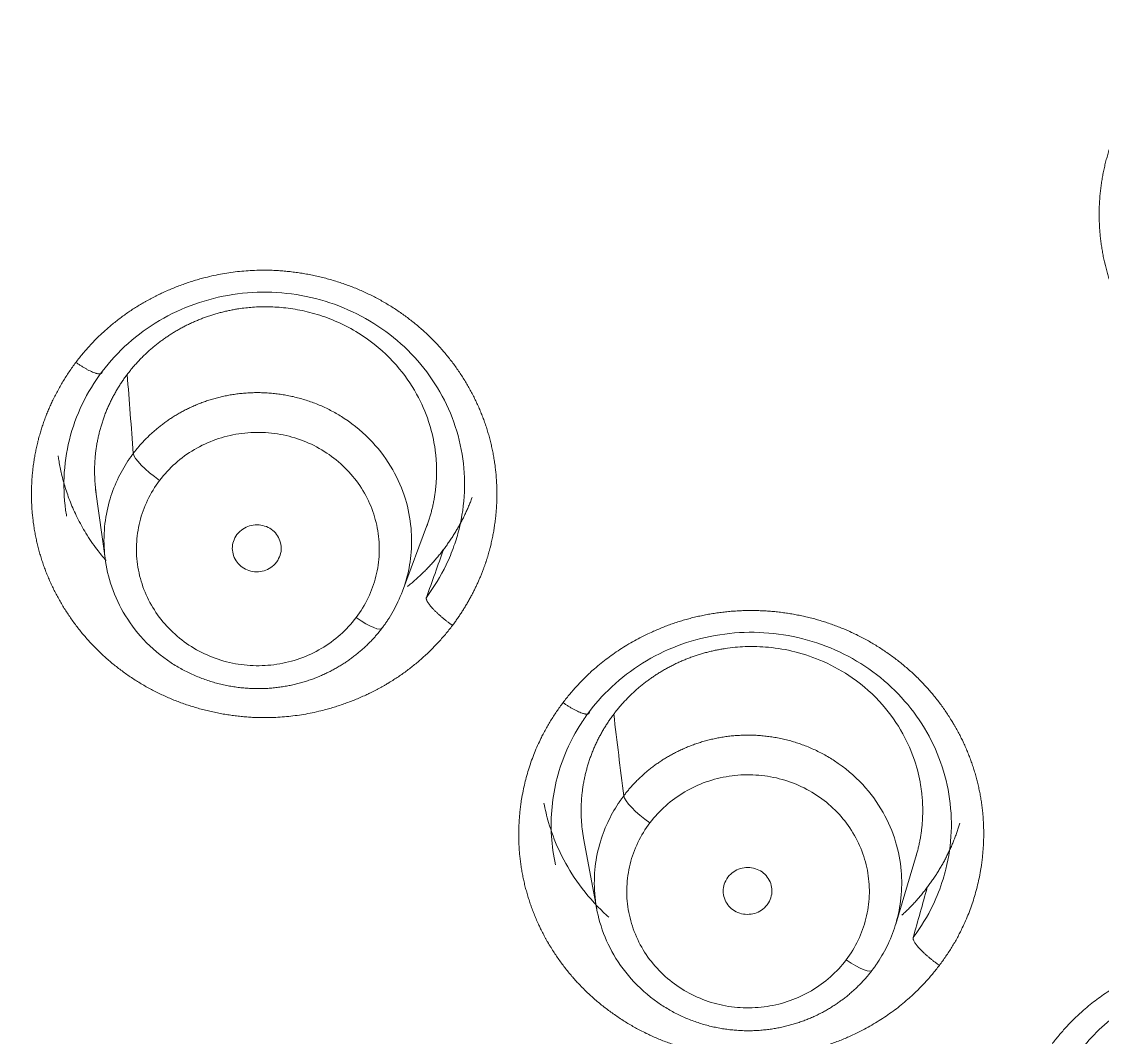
# Model space of a CAD drawing. Extents: x 6534 to 7663, y 0 to 827.
# Drawn here: x 7065.67 to 7075.64, y 553.9 to 563.28 of the extents above; entities that cross this region are included whole.
import ezdxf

# ---------------------------------------------------------------- set-up
doc = ezdxf.new("R2010")
doc.units = 0
doc.header["$LTSCALE"] = 30
doc.header["$MEASUREMENT"] = 0
doc.layers.add('1', color=7, linetype='CONTINUOUS')

msp = doc.modelspace()

# ---------------------------------------------------------------- linework, layer by layer
at = {"layer": '1', "color": 7, "linetype": 'Continuous', "lineweight": 18}
for p, q in [((7066.3512, 558.9625), (7066.4409, 558.3084)), ((7069.1844, 558.0251), (7069.4159, 558.6459)), ((7070.855, 555.7432), (7070.9775, 555.0864)), ((7073.737, 554.9495), (7073.929, 555.5908))]:
    msp.add_line(p, q, dxfattribs=at)
for centre, major_axis, ratio, start_param, end_param in [((7103.3945, 533.9208), (62.577, 0), 0.961466, 0, 3.141593), ((7103.3945, 533.3075), (-60.5, 0), 0.961466, 4.72417, 7.004197), ((7103.3945, 533.4449), (60, 0), 0.961466, 1.582577, 4.712389), ((7103.3945, 533.4449), (-59.925, 0), 0.961466, 4.712389, 7.853982), ((7066.9417, 559.1288), (-0.2392, 0.181), 0.222356, 0.194407, 1.737076), ((7068.7556, 557.8617), (0.2392, -0.181), 0.222306, 4.87939, 6.35228), ((7071.4681, 555.9669), (-0.2393, 0.1809), 0.222425, 0.211617, 1.737216), ((7073.2797, 554.7014), (0.2393, -0.1809), 0.222377, 4.879056, 6.369756)]:
    msp.add_ellipse(centre, major_axis=major_axis, ratio=ratio, start_param=start_param, end_param=end_param, dxfattribs=at)
at = {"layer": '1', "color": 7, "linetype": 'Continuous', "lineweight": 13}
for centre, major_axis, start_param, end_param in [((7103.3945, 533.6014), (61.9628, 0), 1.570796, 3.141593), ((7103.3945, 533.3075), (59.425, 0), 1.570796, 4.70194), ((7103.3945, 533.3075), (57.948, 0), 1.579187, 4.712389), ((7103.3945, 533.3519), (57.4031, 0), 1.579486, 4.712389)]:
    msp.add_ellipse(centre, major_axis=major_axis, ratio=0.961466, start_param=start_param, end_param=end_param, dxfattribs=at)
at = {"layer": '1', "color": 7, "linetype": 'Continuous', "lineweight": 18}
for points, degree, knots in [([(7040.4953, 539.0744), (7040.4954, 540.3094), (7040.5348, 541.5292), (7040.6865, 543.9334), (7040.7987, 545.118), (7041.0901, 547.4485), (7041.2691, 548.5945), (7041.688, 550.8447), (7041.9279, 551.9489), (7042.4623, 554.1133), (7042.7568, 555.1735), (7043.3948, 557.2478), (7043.7382, 558.2619), (7044.468, 560.2429), (7044.8544, 561.2097), (7045.6647, 563.095), (7046.0885, 564.0135), (7046.9681, 565.802), (7047.424, 566.672), (7048.3624, 568.3633), (7048.8449, 569.1846), (7049.8319, 570.779), (7050.3363, 571.5521), (7051.3621, 573.0506), (7051.8836, 573.776), (7052.9391, 575.1801), (7053.4732, 575.8588), (7054.5498, 577.1705), (7055.0923, 577.8036), (7056.1818, 579.0254), (7056.7288, 579.6142), (7057.55, 580.4653), (7057.9607, 580.8828), (7058.4396, 581.3561), (7058.679, 581.5893), (7058.7986, 581.7051), (7058.8584, 581.7628), (7058.8883, 581.7915), (7058.9032, 581.8059), (7058.9107, 581.8131), (7058.9144, 581.8167), (7058.9163, 581.8185), (7058.9172, 581.8194), (7058.9177, 581.8198), (7058.9179, 581.82), (7058.918, 581.8202), (7058.9181, 581.8202), (7060.3914, 583.2363), (7061.9356, 584.5796), (7065.1497, 587.1094), (7066.8196, 588.2958), (7070.2677, 590.5017), (7072.0458, 591.5212), (7075.6919, 593.3846), (7077.5599, 594.2285), (7081.3669, 595.7341), (7083.306, 596.3957), (7087.2362, 597.5323), (7089.2272, 598.0073), (7093.2417, 598.7678), (7095.2651, 599.0534), (7099.325, 599.4339), (7101.3613, 599.529), (7103.3945, 599.5291)], 3, [0, 0, 0, 0, 0.03125, 0.03125, 0.0625, 0.0625, 0.09375, 0.09375, 0.125, 0.125, 0.15625, 0.15625, 0.1875, 0.1875, 0.21875, 0.21875, 0.25, 0.25, 0.28125, 0.28125, 0.3125, 0.3125, 0.34375, 0.34375, 0.375, 0.375, 0.40625, 0.40625, 0.4375, 0.4375, 0.46875, 0.46875, 0.484375, 0.492188, 0.496094, 0.498047, 0.499023, 0.499512, 0.499756, 0.499878, 0.499939, 0.499969, 0.499985, 0.499992, 0.499996, 0.499996, 0.5, 0.5, 0.5625, 0.5625, 0.625, 0.625, 0.6875, 0.6875, 0.75, 0.75, 0.8125, 0.8125, 0.875, 0.875, 0.9375, 0.9375, 1, 1, 1, 1]), ([(7066.1681, 560.1366), (7066.4243, 560.4713), (7066.7778, 560.6792), (7066.958, 560.7852), (7067.3597, 560.9297), (7067.986, 561.0273), (7068.4082, 560.9294), (7068.8326, 560.831), (7069.1789, 560.5863), (7069.5224, 560.3436), (7069.7452, 559.9899), (7069.9658, 559.6397), (7070.0305, 559.2353), (7070.0624, 559.0363), (7070.044, 558.6303), (7069.9948, 558.434), (7069.9689, 558.3305), (7069.9317, 558.2301)], 2, [0, 0, 0, 0.137568, 0.137568, 0.206352, 0.275136, 0.412704, 0.412704, 0.550273, 0.550273, 0.687841, 0.687841, 0.825409, 0.825409, 0.894193, 0.962977, 0.962977, 1, 1, 1]), ([(7066.4109, 560.0517), (7066.482, 560.1459), (7066.5627, 560.2332), (7066.7404, 560.3911), (7066.8373, 560.4617), (7067.0437, 560.5833), (7067.153, 560.6344), (7067.3801, 560.7151), (7067.4978, 560.7447), (7067.7368, 560.7813), (7067.8582, 560.7883), (7068.1, 560.7794), (7068.2205, 560.7635), (7068.4558, 560.7096), (7068.5707, 560.6714), (7068.7905, 560.5744), (7068.8955, 560.5155), (7069.0914, 560.3791), (7069.1823, 560.3016), (7069.3468, 560.1312), (7069.4202, 560.0382), (7069.5468, 559.8402), (7069.6, 559.7352), (7069.684, 559.5172), (7069.7148, 559.4042), (7069.7529, 559.1746), (7069.7601, 559.058), (7069.7508, 558.8256), (7069.7342, 558.7098), (7069.693, 558.5441), (7069.6774, 558.4921), (7069.6593, 558.4409)], 3, [0, 0, 0, 0, 0.069134, 0.069134, 0.138267, 0.138267, 0.207401, 0.207401, 0.276534, 0.276534, 0.345668, 0.345668, 0.414801, 0.414801, 0.483935, 0.483935, 0.553069, 0.553069, 0.622202, 0.622202, 0.691336, 0.691336, 0.760469, 0.760469, 0.829603, 0.829603, 0.898737, 0.898737, 0.96787, 0.96787, 1, 1, 1, 1]), ([(7066.6426, 560.025), (7066.6503, 560.035), (7066.6656, 560.055), (7066.6896, 560.0843), (7066.7143, 560.1132), (7066.7399, 560.1415), (7066.7661, 560.1692), (7066.7932, 560.1964), (7066.821, 560.2229), (7066.8496, 560.2489), (7066.8789, 560.2742), (7066.9089, 560.2989), (7066.9396, 560.3228), (7066.971, 560.3461), (7067.003, 560.3687), (7067.0357, 560.3905), (7067.069, 560.4115), (7067.103, 560.4318), (7067.1375, 560.4513), (7067.1727, 560.47), (7067.2083, 560.4879), (7067.2446, 560.5049), (7067.2813, 560.521), (7067.3185, 560.5363), (7067.3563, 560.5507), (7067.3944, 560.5641), (7067.433, 560.5767), (7067.472, 560.5883), (7067.5114, 560.5989), (7067.5512, 560.6086), (7067.5912, 560.6173), (7067.6316, 560.625), (7067.7012, 560.6365), (7067.8058, 560.6482), (7067.9512, 560.6523), (7068.1122, 560.6418), (7068.2869, 560.6121), (7068.4722, 560.5585), (7068.6636, 560.4764), (7068.8954, 560.3377), (7069.1276, 560.1298), (7069.3158, 559.8616), (7069.4268, 559.6075), (7069.4686, 559.4374), (7069.4826, 559.3485), (7069.4856, 559.3275), (7069.4883, 559.3065), (7069.4907, 559.2855), (7069.4927, 559.2645), (7069.4945, 559.2435), (7069.496, 559.2224), (7069.4971, 559.2014), (7069.498, 559.1804), (7069.4985, 559.1594), (7069.4988, 559.1384), (7069.4987, 559.1175), (7069.4983, 559.0965), (7069.4977, 559.0756), (7069.4967, 559.0548), (7069.4955, 559.0339), (7069.4939, 559.0131), (7069.4921, 558.9924), (7069.49, 558.9717), (7069.4875, 558.9511), (7069.4848, 558.9305), (7069.4818, 558.91), (7069.4785, 558.8895), (7069.4749, 558.8691), (7069.4711, 558.8488), (7069.4669, 558.8286), (7069.4625, 558.8084), (7069.4578, 558.7883), (7069.4528, 558.7683), (7069.4476, 558.7484), (7069.442, 558.7286), (7069.4362, 558.7089), (7069.4302, 558.6893), (7069.4238, 558.6698), (7069.4172, 558.6504), (7069.4115, 558.6344), (7069.4081, 558.625), (7069.4069, 558.6219)], 3, [0, 0, 0, 0, 0.008589, 0.017196, 0.025822, 0.034467, 0.04313, 0.051813, 0.060514, 0.069233, 0.077972, 0.086729, 0.095505, 0.1043, 0.113114, 0.121946, 0.130798, 0.139668, 0.148558, 0.157466, 0.166393, 0.175339, 0.184305, 0.193289, 0.202292, 0.211314, 0.220355, 0.229416, 0.238495, 0.247594, 0.256712, 0.265848, 0.275004, 0.303692, 0.335914, 0.371673, 0.410968, 0.453802, 0.500178, 0.550097, 0.635036, 0.709169, 0.772461, 0.824885, 0.829781, 0.834672, 0.839557, 0.844438, 0.849312, 0.854182, 0.859046, 0.863904, 0.868758, 0.873606, 0.878448, 0.883285, 0.888117, 0.892943, 0.897764, 0.902579, 0.907389, 0.912194, 0.916993, 0.921787, 0.926576, 0.931359, 0.936136, 0.940908, 0.945675, 0.950437, 0.955193, 0.959943, 0.964688, 0.969428, 0.974163, 0.978892, 0.983615, 0.988333, 0.993046, 0.997753, 1, 1, 1, 1]), ([(7066.0834, 558.7159), (7066.0826, 558.7204), (7066.0818, 558.725), (7066.062, 558.8444), (7066.0548, 558.961), (7066.0643, 559.1933), (7066.0808, 559.309), (7066.1372, 559.5351), (7066.177, 559.6454), (7066.2782, 559.8567), (7066.3397, 559.9575), (7066.4109, 560.0517)], 3, [0, 0, 0, 0, 0.009901, 0.009901, 0.257426, 0.257426, 0.50495, 0.50495, 0.752475, 0.752475, 1, 1, 1, 1]), ([(7066.3551, 558.9339), (7066.3549, 558.9353), (7066.3538, 558.9436), (7066.3518, 558.959), (7066.3495, 558.98), (7066.3474, 559.0011), (7066.3456, 559.0221), (7066.3442, 559.0431), (7066.343, 559.0641), (7066.3422, 559.0851), (7066.3416, 559.1061), (7066.3414, 559.1271), (7066.3414, 559.1481), (7066.3418, 559.169), (7066.3424, 559.1899), (7066.3434, 559.2108), (7066.3446, 559.2316), (7066.3462, 559.2524), (7066.348, 559.2731), (7066.3502, 559.2938), (7066.3526, 559.3144), (7066.3553, 559.335), (7066.3583, 559.3555), (7066.3616, 559.376), (7066.3652, 559.3963), (7066.3691, 559.4167), (7066.3732, 559.4369), (7066.3776, 559.4571), (7066.3823, 559.4771), (7066.3873, 559.4971), (7066.3926, 559.517), (7066.3981, 559.5368), (7066.4039, 559.5565), (7066.41, 559.5761), (7066.4163, 559.5956), (7066.4229, 559.615), (7066.4298, 559.6343), (7066.4369, 559.6535), (7066.4443, 559.6726), (7066.4519, 559.6915), (7066.4598, 559.7103), (7066.468, 559.729), (7066.4764, 559.7476), (7066.485, 559.766), (7066.4939, 559.7843), (7066.503, 559.8025), (7066.5124, 559.8205), (7066.522, 559.8384), (7066.5318, 559.8562), (7066.5419, 559.8738), (7066.5522, 559.8912), (7066.5628, 559.9085), (7066.5735, 559.9256), (7066.5845, 559.9426), (7066.5957, 559.9594), (7066.6071, 559.9761), (7066.6187, 559.9926), (7066.6305, 560.0089), (7066.6386, 560.0197), (7066.6426, 560.025)], 3, [0, 0, 0, 0, 0.003621, 0.021975, 0.040308, 0.05862, 0.076912, 0.095183, 0.113433, 0.131663, 0.149873, 0.168062, 0.18623, 0.204379, 0.222506, 0.240613, 0.2587, 0.276766, 0.294812, 0.312837, 0.330842, 0.348827, 0.366791, 0.384734, 0.402658, 0.420561, 0.438443, 0.456306, 0.474148, 0.491969, 0.509771, 0.527552, 0.545312, 0.563053, 0.580773, 0.598473, 0.616152, 0.633812, 0.651451, 0.66907, 0.686668, 0.704247, 0.721805, 0.739343, 0.756861, 0.774359, 0.791837, 0.809294, 0.826732, 0.844149, 0.861546, 0.878923, 0.89628, 0.913617, 0.930934, 0.94823, 0.965507, 0.982763, 1, 1, 1, 1]), ([(7068.9971, 557.685), (7069.0006, 557.6896), (7069.0075, 557.6989), (7069.0177, 557.7129), (7069.0276, 557.7269), (7069.0372, 557.7409), (7069.0796, 557.8043), (7069.1495, 557.9285), (7069.2249, 558.1295), (7069.2694, 558.3595), (7069.2709, 558.6137), (7069.218, 558.8835), (7069.1006, 559.1559), (7068.9117, 559.4135), (7068.7266, 559.5697), (7068.5969, 559.651), (7068.5459, 559.6801), (7068.4943, 559.7069), (7068.442, 559.7314), (7068.3893, 559.7536), (7068.3361, 559.7736), (7068.2827, 559.7913), (7068.2292, 559.8069), (7068.1755, 559.8203), (7068.122, 559.8315), (7068.0685, 559.8407), (7068.0152, 559.8478), (7067.9623, 559.853), (7067.9097, 559.8562), (7067.8576, 559.8575), (7067.806, 559.857), (7067.755, 559.8548), (7067.7046, 559.8508), (7067.655, 559.8452), (7067.6062, 559.838), (7067.5581, 559.8293), (7067.511, 559.8191), (7067.4647, 559.8075), (7067.4194, 559.7945), (7067.3751, 559.7803), (7067.3318, 559.7649), (7067.2896, 559.7484), (7067.2484, 559.7307), (7067.2083, 559.7121), (7067.1693, 559.6925), (7067.1315, 559.672), (7067.0947, 559.6507), (7067.0591, 559.6286), (7067.0246, 559.6058), (7066.9913, 559.5823), (7066.9592, 559.5583), (7066.9281, 559.5337), (7066.8983, 559.5086), (7066.8695, 559.4831), (7066.8419, 559.4571), (7066.8154, 559.4309), (7066.79, 559.4044), (7066.7656, 559.3776), (7066.7424, 559.3506), (7066.7202, 559.3235), (7066.7061, 559.3051), (7066.6991, 559.296)], 3, [0, 0, 0, 0, 0.004015, 0.007996, 0.011942, 0.015855, 0.019734, 0.064711, 0.114332, 0.168596, 0.227502, 0.291048, 0.359234, 0.432056, 0.509512, 0.522903, 0.536174, 0.549323, 0.562352, 0.575259, 0.588045, 0.600709, 0.613253, 0.625675, 0.637976, 0.650156, 0.662214, 0.674151, 0.685967, 0.697662, 0.709235, 0.720687, 0.732018, 0.743227, 0.754315, 0.765282, 0.776127, 0.786851, 0.797453, 0.807935, 0.818295, 0.828533, 0.83865, 0.848646, 0.85852, 0.868273, 0.877905, 0.887415, 0.896804, 0.906071, 0.915217, 0.924242, 0.933145, 0.941927, 0.950587, 0.959126, 0.967544, 0.97584, 0.984015, 0.992068, 1, 1, 1, 1]), ([(7066.0059, 559.2723), (7066.0061, 559.2705), (7066.0084, 559.2541), (7066.0169, 559.1986), (7066.036, 559.1025), (7066.0702, 558.9762), (7066.1177, 558.8416), (7066.1808, 558.7001), (7066.2618, 558.5539), (7066.3523, 558.421), (7066.4184, 558.3394), (7066.448, 558.3054)], 3, [0, 0, 0, 0, 0.005111, 0.046433, 0.157332, 0.279156, 0.411911, 0.555603, 0.710238, 0.875823, 1, 1, 1, 1]), ([(7066.6991, 559.296), (7066.6957, 559.2915), (7066.6888, 559.2823), (7066.6788, 559.2685), (7066.6689, 559.2545), (7066.6591, 559.2403), (7066.6158, 559.1757), (7066.545, 559.0492), (7066.4694, 558.8453), (7066.426, 558.6134), (7066.4262, 558.3586), (7066.4807, 558.0898), (7066.599, 557.8196), (7066.7872, 557.5651), (7066.9706, 557.4107), (7067.099, 557.3301), (7067.1498, 557.3011), (7067.2014, 557.2743), (7067.2535, 557.2499), (7067.3061, 557.2277), (7067.3591, 557.2077), (7067.4124, 557.19), (7067.4658, 557.1744), (7067.5194, 557.161), (7067.5728, 557.1497), (7067.6262, 557.1405), (7067.6794, 557.1333), (7067.7323, 557.1281), (7067.7848, 557.1248), (7067.8368, 557.1234), (7067.8884, 557.1238), (7067.9393, 557.126), (7067.9896, 557.1299), (7068.0392, 557.1355), (7068.0881, 557.1426), (7068.1361, 557.1513), (7068.1832, 557.1614), (7068.2295, 557.1729), (7068.2748, 557.1858), (7068.3192, 557.2), (7068.3625, 557.2153), (7068.4048, 557.2318), (7068.446, 557.2494), (7068.4862, 557.268), (7068.5252, 557.2876), (7068.5632, 557.3081), (7068.6, 557.3294), (7068.6357, 557.3515), (7068.6703, 557.3743), (7068.7037, 557.3978), (7068.7359, 557.4218), (7068.7671, 557.4465), (7068.7971, 557.4716), (7068.8259, 557.4972), (7068.8536, 557.5232), (7068.8803, 557.5495), (7068.9058, 557.5762), (7068.9302, 557.603), (7068.9536, 557.6301), (7068.9759, 557.6574), (7068.9901, 557.6758), (7068.9971, 557.685)], 3, [0, 0, 0, 0, 0.003927, 0.007866, 0.011819, 0.015784, 0.019761, 0.065641, 0.115909, 0.170561, 0.229595, 0.293007, 0.360793, 0.432948, 0.509466, 0.522824, 0.536063, 0.549181, 0.56218, 0.575059, 0.587818, 0.600457, 0.612976, 0.625376, 0.637655, 0.649815, 0.661855, 0.673776, 0.685576, 0.697257, 0.708818, 0.720259, 0.731581, 0.742783, 0.753865, 0.764827, 0.77567, 0.786393, 0.796996, 0.807479, 0.817843, 0.828087, 0.838212, 0.848217, 0.858102, 0.867868, 0.877514, 0.88704, 0.896447, 0.905734, 0.914901, 0.923949, 0.932878, 0.941686, 0.950376, 0.958945, 0.967395, 0.975726, 0.983937, 0.992028, 1, 1, 1, 1]), ([(7069.564, 558.4101), (7069.5723, 558.4212), (7069.5889, 558.4434), (7069.6128, 558.4774), (7069.6361, 558.512), (7069.6586, 558.5471), (7069.6803, 558.5827), (7069.7014, 558.6189), (7069.7216, 558.6556), (7069.741, 558.6928), (7069.7596, 558.7305), (7069.7774, 558.7687), (7069.7943, 558.8073), (7069.8104, 558.8463), (7069.8208, 558.8732), (7069.8259, 558.8871), (7069.8262, 558.8877)], 3, [0, 0, 0, 0, 0.075578, 0.151331, 0.227262, 0.303368, 0.379651, 0.45611, 0.532745, 0.609556, 0.686543, 0.763706, 0.841046, 0.918561, 0.996252, 1, 1, 1, 1]), ([(7069.2309, 558.0677), (7069.2332, 558.0695), (7069.2413, 558.076), (7069.2553, 558.0875), (7069.2727, 558.1021), (7069.2899, 558.1169), (7069.307, 558.1318), (7069.3238, 558.147), (7069.3404, 558.1623), (7069.3568, 558.1777), (7069.373, 558.1934), (7069.389, 558.2091), (7069.4048, 558.2251), (7069.4203, 558.2412), (7069.4357, 558.2574), (7069.4508, 558.2738), (7069.4657, 558.2904), (7069.4805, 558.3071), (7069.4949, 558.3239), (7069.5092, 558.3409), (7069.5232, 558.358), (7069.5371, 558.3752), (7069.5507, 558.3926), (7069.5596, 558.4043), (7069.564, 558.4101)], 3, [0, 0, 0, 0, 0.017873, 0.065222, 0.112512, 0.159744, 0.206919, 0.254035, 0.301093, 0.348094, 0.395036, 0.44192, 0.488746, 0.535514, 0.582224, 0.628876, 0.67547, 0.722006, 0.768483, 0.814903, 0.861264, 0.907568, 0.953813, 1, 1, 1, 1]), ([(7070.9087, 556.9112), (7070.9797, 557.0053), (7071.0604, 557.0925), (7071.2379, 557.2503), (7071.3347, 557.3208), (7071.5408, 557.4423), (7071.6501, 557.4934), (7071.8769, 557.574), (7071.9945, 557.6035), (7072.2333, 557.64), (7072.3546, 557.647), (7072.5962, 557.638), (7072.7165, 557.6221), (7072.9516, 557.568), (7073.0664, 557.5298), (7073.286, 557.4327), (7073.3908, 557.3738), (7073.5865, 557.2374), (7073.6773, 557.1599), (7073.8415, 556.9894), (7073.9148, 556.8964), (7074.0412, 556.6983), (7074.0944, 556.5933), (7074.1781, 556.3754), (7074.2088, 556.2624), (7074.2467, 556.0329), (7074.2539, 555.9164), (7074.2444, 555.6841), (7074.2279, 555.5685), (7074.1919, 555.4243), (7074.1832, 555.3933), (7074.1737, 555.3625)], 3, [0, 0, 0, 0, 0.070048, 0.070048, 0.140095, 0.140095, 0.210143, 0.210143, 0.280191, 0.280191, 0.350238, 0.350238, 0.420286, 0.420286, 0.490333, 0.490333, 0.560381, 0.560381, 0.630429, 0.630429, 0.700476, 0.700476, 0.770524, 0.770524, 0.840572, 0.840572, 0.910619, 0.910619, 0.980667, 0.980667, 1, 1, 1, 1]), ([(7071.1339, 556.8877), (7071.1415, 556.8977), (7071.1569, 556.9176), (7071.1808, 556.9469), (7071.2055, 556.9757), (7071.231, 557.004), (7071.2573, 557.0317), (7071.2844, 557.0589), (7071.3122, 557.0854), (7071.3407, 557.1114), (7071.37, 557.1367), (7071.3999, 557.1613), (7071.4306, 557.1853), (7071.462, 557.2085), (7071.494, 557.2311), (7071.5267, 557.2529), (7071.56, 557.2739), (7071.5939, 557.2942), (7071.6284, 557.3137), (7071.6635, 557.3323), (7071.6992, 557.3502), (7071.7354, 557.3672), (7071.7721, 557.3833), (7071.8093, 557.3986), (7071.847, 557.413), (7071.8851, 557.4264), (7071.9237, 557.439), (7071.9626, 557.4505), (7072.002, 557.4612), (7072.0417, 557.4709), (7072.0817, 557.4796), (7072.1221, 557.4873), (7072.2099, 557.5018), (7072.3571, 557.5158), (7072.5739, 557.5098), (7072.8185, 557.4679), (7073.0822, 557.3773), (7073.3631, 557.2192), (7073.6159, 556.9929), (7073.8038, 556.7251), (7073.9146, 556.4713), (7073.9563, 556.3013), (7073.9703, 556.2126), (7073.9733, 556.1917), (7073.976, 556.1707), (7073.9783, 556.1497), (7073.9804, 556.1287), (7073.9822, 556.1076), (7073.9836, 556.0866), (7073.9848, 556.0656), (7073.9856, 556.0446), (7073.9862, 556.0237), (7073.9864, 556.0027), (7073.9863, 555.9818), (7073.986, 555.9609), (7073.9853, 555.94), (7073.9844, 555.9191), (7073.9831, 555.8983), (7073.9816, 555.8775), (7073.9797, 555.8568), (7073.9776, 555.8362), (7073.9752, 555.8155), (7073.9724, 555.795), (7073.9694, 555.7745), (7073.9661, 555.754), (7073.9626, 555.7337), (7073.9587, 555.7134), (7073.9546, 555.6931), (7073.9501, 555.673), (7073.9454, 555.6529), (7073.9404, 555.633), (7073.9352, 555.6131), (7073.9301, 555.595), (7073.9268, 555.5835), (7073.9253, 555.5786)], 3, [0, 0, 0, 0, 0.00879, 0.017598, 0.026426, 0.035273, 0.04414, 0.053025, 0.06193, 0.070854, 0.079797, 0.08876, 0.097742, 0.106743, 0.115763, 0.124803, 0.133861, 0.14294, 0.152037, 0.161154, 0.17029, 0.179445, 0.18862, 0.197814, 0.207027, 0.21626, 0.225512, 0.234784, 0.244075, 0.253385, 0.262714, 0.272063, 0.281432, 0.32349, 0.37264, 0.428878, 0.492204, 0.562616, 0.64948, 0.725289, 0.790015, 0.843637, 0.848648, 0.853652, 0.858652, 0.863645, 0.868634, 0.873616, 0.878593, 0.883565, 0.888531, 0.893492, 0.898447, 0.903396, 0.90834, 0.913279, 0.918212, 0.923139, 0.928061, 0.932978, 0.937889, 0.942794, 0.947694, 0.952588, 0.957477, 0.96236, 0.967238, 0.97211, 0.976977, 0.981838, 0.986694, 0.991544, 0.996388, 1, 1, 1, 1]), ([(7070.5967, 555.4971), (7070.5775, 555.5838), (7070.5393, 555.8524), (7070.5835, 556.3083), (7070.7506, 556.688), (7070.882, 556.8758), (7070.9087, 556.9112)], 3, [0, 0, 0, 0, 0.178628, 0.544818, 0.911908, 1, 1, 1, 1]), ([(7070.8575, 555.7298), (7070.8556, 555.7397), (7070.8526, 555.7566), (7070.8489, 555.7806), (7070.8459, 555.8015), (7070.8432, 555.8225), (7070.8408, 555.8435), (7070.8388, 555.8645), (7070.837, 555.8855), (7070.8356, 555.9065), (7070.8344, 555.9275), (7070.8336, 555.9485), (7070.833, 555.9695), (7070.8328, 555.9905), (7070.8328, 556.0114), (7070.8332, 556.0323), (7070.8339, 556.0532), (7070.8348, 556.074), (7070.8361, 556.0948), (7070.8376, 556.1156), (7070.8395, 556.1363), (7070.8416, 556.157), (7070.844, 556.1776), (7070.8467, 556.1982), (7070.8497, 556.2187), (7070.853, 556.2391), (7070.8566, 556.2595), (7070.8605, 556.2798), (7070.8646, 556.3), (7070.8691, 556.3201), (7070.8738, 556.3402), (7070.8787, 556.3601), (7070.884, 556.38), (7070.8895, 556.3998), (7070.8953, 556.4195), (7070.9014, 556.4391), (7070.9077, 556.4586), (7070.9143, 556.478), (7070.9212, 556.4973), (7070.9283, 556.5164), (7070.9357, 556.5355), (7070.9433, 556.5544), (7070.9512, 556.5732), (7070.9593, 556.5919), (7070.9677, 556.6104), (7070.9764, 556.6289), (7070.9853, 556.6472), (7070.9944, 556.6653), (7071.0037, 556.6833), (7071.0133, 556.7012), (7071.0232, 556.7189), (7071.0333, 556.7365), (7071.0435, 556.7539), (7071.0541, 556.7712), (7071.0648, 556.7883), (7071.0758, 556.8053), (7071.087, 556.8221), (7071.0984, 556.8388), (7071.11, 556.8552), (7071.1218, 556.8716), (7071.1299, 556.8823), (7071.1339, 556.8877)], 3, [0, 0, 0, 0, 0.024773, 0.042134, 0.059475, 0.076797, 0.0941, 0.111384, 0.128648, 0.145893, 0.163119, 0.180326, 0.197513, 0.214682, 0.231831, 0.248961, 0.266071, 0.283163, 0.300235, 0.317288, 0.334322, 0.351337, 0.368333, 0.385309, 0.402266, 0.419205, 0.436123, 0.453023, 0.469904, 0.486765, 0.503608, 0.520431, 0.537235, 0.55402, 0.570786, 0.587533, 0.604261, 0.620969, 0.637659, 0.654329, 0.67098, 0.687612, 0.704225, 0.720819, 0.737394, 0.75395, 0.770487, 0.787004, 0.803503, 0.819982, 0.836443, 0.852884, 0.869307, 0.88571, 0.902094, 0.918459, 0.934806, 0.951133, 0.967441, 0.98373, 1, 1, 1, 1]), ([(7073.5216, 554.5259), (7073.5252, 554.5306), (7073.5323, 554.5401), (7073.5426, 554.5544), (7073.5526, 554.5685), (7073.5622, 554.5825), (7073.6042, 554.6452), (7073.6733, 554.7681), (7073.7485, 554.967), (7073.7933, 555.1956), (7073.7958, 555.449), (7073.7439, 555.7188), (7073.6269, 555.992), (7073.4377, 556.2508), (7073.2518, 556.4076), (7073.1216, 556.4891), (7073.0707, 556.5181), (7073.0191, 556.5447), (7072.967, 556.5691), (7072.9143, 556.5912), (7072.8612, 556.6111), (7072.8079, 556.6288), (7072.7544, 556.6442), (7072.7008, 556.6575), (7072.6473, 556.6687), (7072.5939, 556.6778), (7072.5407, 556.6849), (7072.4878, 556.69), (7072.4353, 556.6932), (7072.3833, 556.6945), (7072.3318, 556.694), (7072.2808, 556.6917), (7072.2305, 556.6877), (7072.181, 556.682), (7072.1322, 556.6748), (7072.0842, 556.6661), (7072.0371, 556.6558), (7071.9909, 556.6442), (7071.9456, 556.6313), (7071.9014, 556.6171), (7071.8581, 556.6016), (7071.8159, 556.5851), (7071.7747, 556.5675), (7071.7347, 556.5488), (7071.6957, 556.5292), (7071.6579, 556.5087), (7071.6211, 556.4874), (7071.5855, 556.4653), (7071.5511, 556.4425), (7071.5178, 556.419), (7071.4857, 556.3949), (7071.4546, 556.3703), (7071.4248, 556.3452), (7071.396, 556.3197), (7071.3684, 556.2938), (7071.3419, 556.2675), (7071.3165, 556.241), (7071.2922, 556.2142), (7071.269, 556.1872), (7071.2468, 556.1601), (7071.2326, 556.1417), (7071.2257, 556.1326)], 3, [0, 0, 0, 0, 0.004118, 0.008173, 0.012166, 0.016096, 0.019964, 0.064382, 0.113601, 0.167619, 0.226433, 0.290042, 0.358442, 0.43163, 0.509603, 0.522984, 0.536244, 0.549383, 0.562401, 0.575299, 0.588075, 0.600731, 0.613266, 0.62568, 0.637973, 0.650146, 0.662197, 0.674128, 0.685938, 0.697626, 0.709194, 0.720641, 0.731968, 0.743173, 0.754257, 0.765221, 0.776063, 0.786785, 0.797385, 0.807865, 0.818224, 0.828462, 0.838578, 0.848574, 0.858449, 0.868204, 0.877837, 0.887349, 0.89674, 0.90601, 0.91516, 0.924188, 0.933096, 0.941882, 0.950547, 0.959092, 0.967516, 0.975818, 0.984, 0.99206, 1, 1, 1, 1]), ([(7071.2256, 556.1326), (7071.2222, 556.128), (7071.2154, 556.1189), (7071.2053, 556.105), (7071.1953, 556.0908), (7071.1854, 556.0764), (7071.1416, 556.011), (7071.0703, 555.8834), (7070.9948, 555.6782), (7070.9521, 555.4455), (7070.9533, 555.1909), (7071.0088, 554.923), (7071.1276, 554.6545), (7071.3153, 554.4023), (7071.4977, 554.2494), (7071.6255, 554.1695), (7071.6762, 554.1405), (7071.7277, 554.1139), (7071.7798, 554.0895), (7071.8323, 554.0674), (7071.8853, 554.0476), (7071.9385, 554.0299), (7071.9919, 554.0144), (7072.0454, 554.0011), (7072.0988, 553.9899), (7072.1521, 553.9807), (7072.2053, 553.9736), (7072.2581, 553.9685), (7072.3105, 553.9653), (7072.3625, 553.9639), (7072.414, 553.9644), (7072.4649, 553.9666), (7072.5152, 553.9706), (7072.5647, 553.9762), (7072.6135, 553.9833), (7072.6615, 553.992), (7072.7086, 554.0022), (7072.7548, 554.0138), (7072.8001, 554.0267), (7072.8444, 554.0408), (7072.8877, 554.0562), (7072.9299, 554.0727), (7072.9711, 554.0903), (7073.0112, 554.109), (7073.0503, 554.1285), (7073.0882, 554.149), (7073.1249, 554.1703), (7073.1606, 554.1924), (7073.1951, 554.2153), (7073.2285, 554.2387), (7073.2607, 554.2628), (7073.2918, 554.2875), (7073.3218, 554.3126), (7073.3506, 554.3382), (7073.3783, 554.3642), (7073.4049, 554.3905), (7073.4304, 554.4171), (7073.4548, 554.444), (7073.4781, 554.4711), (7073.5004, 554.4983), (7073.5146, 554.5167), (7073.5216, 554.5259)], 3, [0, 0, 0, 0, 0.00393, 0.007893, 0.011888, 0.015916, 0.019977, 0.066354, 0.116973, 0.17183, 0.230923, 0.294249, 0.361804, 0.433585, 0.509587, 0.522939, 0.536172, 0.549285, 0.562279, 0.575152, 0.587907, 0.600541, 0.613056, 0.625451, 0.637727, 0.649883, 0.661919, 0.673836, 0.685633, 0.697311, 0.708868, 0.720307, 0.731625, 0.742824, 0.753904, 0.764864, 0.775704, 0.786424, 0.797026, 0.807507, 0.817869, 0.828111, 0.838234, 0.848237, 0.858121, 0.867885, 0.877529, 0.887054, 0.89646, 0.905745, 0.914912, 0.923959, 0.932886, 0.941693, 0.950381, 0.95895, 0.967399, 0.975729, 0.983939, 0.992029, 1, 1, 1, 1]), ([(7070.4894, 556.0668), (7070.5007, 556.0064), (7070.5351, 555.862), (7070.6218, 555.6286), (7070.768, 555.3651), (7070.9333, 555.1593), (7071.0507, 555.0461), (7071.0871, 555.0135)], 3, [0, 0, 0, 0, 0.150989, 0.363754, 0.607652, 0.88268, 1, 1, 1, 1]), ([(7074.0286, 555.2889), (7074.0369, 555.3), (7074.0535, 555.3223), (7074.0774, 555.3563), (7074.1007, 555.3908), (7074.1232, 555.4259), (7074.1449, 555.4616), (7074.1659, 555.4977), (7074.1861, 555.5344), (7074.2056, 555.5716), (7074.2242, 555.6093), (7074.2419, 555.6475), (7074.2589, 555.6861), (7074.275, 555.7251), (7074.2902, 555.7646), (7074.3045, 555.8044), (7074.3175, 555.8433), (7074.3254, 555.8689), (7074.329, 555.8811)], 3, [0, 0, 0, 0, 0.061845, 0.123833, 0.185964, 0.248237, 0.310653, 0.373211, 0.435912, 0.498755, 0.56174, 0.624868, 0.688138, 0.751551, 0.815105, 0.878803, 0.942642, 1, 1, 1, 1]), ([(7073.794, 555.0311), (7073.7977, 555.0344), (7073.8069, 555.0429), (7073.8214, 555.0567), (7073.8376, 555.0723), (7073.8536, 555.0881), (7073.8694, 555.104), (7073.885, 555.1201), (7073.9003, 555.1363), (7073.9154, 555.1527), (7073.9304, 555.1693), (7073.9451, 555.186), (7073.9596, 555.2028), (7073.9738, 555.2197), (7073.9879, 555.2368), (7074.0017, 555.2541), (7074.0153, 555.2714), (7074.0242, 555.2831), (7074.0286, 555.2889)], 3, [0, 0, 0, 0, 0.042761, 0.107123, 0.171408, 0.235614, 0.299742, 0.363792, 0.427765, 0.491659, 0.555475, 0.619213, 0.682873, 0.746454, 0.809958, 0.873383, 0.936731, 1, 1, 1, 1]), ([(7075.4227, 553.7587), (7075.4272, 553.7647), (7075.5394, 553.9113), (7075.8099, 554.1698), (7076.3107, 554.4219), (7076.8744, 554.5183), (7077.4427, 554.4465), (7077.9617, 554.2132), (7078.3832, 553.84), (7078.6677, 553.3619), (7078.7887, 552.8235), (7078.7515, 552.444), (7078.6995, 552.2553), (7078.6957, 552.2421)], 3, [0, 0, 0, 0, 0.004521, 0.110453, 0.220323, 0.330561, 0.440735, 0.550925, 0.661102, 0.771312, 0.881448, 0.991673, 1, 1, 1, 1])]:
    msp.add_open_spline(points, degree=degree, knots=knots, dxfattribs=at)
at = {"layer": '1', "color": 7, "linetype": 'Continuous', "lineweight": 13}
for points, degree, knots in [([(7079.1982, 559.9693), (7078.881, 559.6946), (7078.283, 559.4918), (7077.8635, 559.4316), (7077.4421, 559.4523), (7077.0316, 559.552), (7076.8405, 559.6392), (7076.4543, 559.8154), (7075.8778, 560.4316), (7075.7356, 560.8221), (7075.6659, 561.0137), (7075.6064, 561.416), (7075.6299, 561.8195), (7075.6836, 562.0183), (7075.7366, 562.2142), (7076.0085, 562.7633), (7076.3252, 563.0372)], 2, [0, 0, 0, 0.125, 0.1875, 0.25, 0.3125, 0.375, 0.375, 0.5, 0.625, 0.625, 0.6875, 0.75, 0.8125, 0.8125, 0.875, 1, 1, 1]), ([(7069.6458, 557.7073), (7069.3895, 557.3724), (7069.0361, 557.1646), (7068.8559, 557.0586), (7068.4542, 556.9141), (7067.828, 556.8165), (7067.406, 556.9144), (7066.9816, 557.0127), (7066.6353, 557.2573), (7066.2918, 557.4999), (7066.0689, 557.8536), (7065.8482, 558.2038), (7065.7834, 558.6082), (7065.7515, 558.8072), (7065.7699, 559.2132), (7065.819, 559.4096), (7065.9153, 559.7943), (7066.1681, 560.1366)], 2, [0, 0, 0, 0.125, 0.125, 0.1875, 0.25, 0.375, 0.375, 0.5, 0.5, 0.625, 0.625, 0.75, 0.75, 0.8125, 0.875, 0.875, 1, 1, 1]), ([(7066.9416, 559.0464), (7066.9847, 559.1034), (7067.0337, 559.1564), (7067.1415, 559.2521), (7067.2003, 559.2948), (7067.3254, 559.3685), (7067.3917, 559.3994), (7067.5294, 559.4482), (7067.6007, 559.466), (7067.7456, 559.4881), (7067.8192, 559.4922), (7067.9658, 559.4866), (7068.0388, 559.4769), (7068.1815, 559.444), (7068.2511, 559.4208), (7068.3843, 559.3617), (7068.4479, 559.3259), (7068.5666, 559.2429), (7068.6217, 559.1959), (7068.7213, 559.0923), (7068.7658, 559.0358), (7068.8425, 558.9155), (7068.8746, 558.8518), (7068.9254, 558.7195), (7068.9441, 558.6509), (7068.9671, 558.5116), (7068.9714, 558.4408), (7068.9657, 558.2999), (7068.9556, 558.2297), (7068.9214, 558.0925), (7068.8973, 558.0256), (7068.836, 557.8974), (7068.7987, 557.8363), (7068.7557, 557.7792)], 3, [0, 0, 0, 0, 0.0625, 0.0625, 0.125, 0.125, 0.1875, 0.1875, 0.25, 0.25, 0.3125, 0.3125, 0.375, 0.375, 0.4375, 0.4375, 0.5, 0.5, 0.5625, 0.5625, 0.625, 0.625, 0.6875, 0.6875, 0.75, 0.75, 0.8125, 0.8125, 0.875, 0.875, 0.9375, 0.9375, 1, 1, 1, 1]), ([(7068.7556, 557.7792), (7068.7125, 557.7222), (7068.6635, 557.6692), (7068.5557, 557.5735), (7068.4969, 557.5308), (7068.3718, 557.4571), (7068.3055, 557.4262), (7068.1678, 557.3774), (7068.0965, 557.3596), (7067.9516, 557.3375), (7067.878, 557.3334), (7067.7314, 557.339), (7067.6584, 557.3487), (7067.5158, 557.3816), (7067.4461, 557.4048), (7067.3129, 557.4639), (7067.2493, 557.4997), (7067.1306, 557.5826), (7067.0755, 557.6297), (7066.976, 557.7333), (7066.9315, 557.7898), (7066.8548, 557.9101), (7066.8226, 557.9738), (7066.7718, 558.1061), (7066.7532, 558.1747), (7066.7302, 558.314), (7066.7258, 558.3848), (7066.7315, 558.5257), (7066.7416, 558.5959), (7066.7758, 558.7331), (7066.7999, 558.8), (7066.8613, 558.9282), (7066.8985, 558.9893), (7066.9416, 559.0464)], 3, [0, 0, 0, 0, 0.0625, 0.0625, 0.125, 0.125, 0.1875, 0.1875, 0.25, 0.25, 0.3125, 0.3125, 0.375, 0.375, 0.4375, 0.4375, 0.5, 0.5, 0.5625, 0.5625, 0.625, 0.625, 0.6875, 0.6875, 0.75, 0.75, 0.8125, 0.8125, 0.875, 0.875, 0.9375, 0.9375, 1, 1, 1, 1]), ([(7069.6593, 558.4409), (7069.6385, 558.382), (7069.6145, 558.3241), (7069.5368, 558.1618), (7069.4753, 558.0609), (7069.404, 557.9666)], 3, [0, 0, 0, 0, 0.348641, 0.348641, 1, 1, 1, 1]), ([(7070.6662, 556.9945), (7070.9171, 557.3266), (7071.4582, 557.6446), (7071.8556, 557.7872), (7072.2722, 557.8513), (7072.6954, 557.8358), (7072.9013, 557.7887), (7073.3171, 557.6934), (7074.0143, 557.2059), (7074.2377, 556.8522), (7074.3474, 556.6787), (7074.4924, 556.2972), (7074.5566, 555.8978), (7074.5471, 555.6927), (7074.5376, 555.4905), (7074.3904, 554.8991), (7074.1399, 554.5679)], 2, [0, 0, 0, 0.125, 0.1875, 0.25, 0.3125, 0.375, 0.375, 0.5, 0.625, 0.625, 0.6875, 0.75, 0.8125, 0.8125, 0.875, 1, 1, 1]), ([(7074.1399, 554.5679), (7073.889, 554.2357), (7073.3479, 553.9178), (7072.9505, 553.7751), (7072.5339, 553.7111), (7072.1109, 553.7266), (7071.905, 553.7737), (7071.4892, 553.8688), (7070.792, 554.3563), (7070.5685, 554.7099), (7070.4588, 554.8834), (7070.3137, 555.2649), (7070.2494, 555.6644), (7070.259, 555.8695), (7070.2684, 556.0717), (7070.4156, 556.6632), (7070.6662, 556.9945)], 2, [0, 0, 0, 0.125, 0.1875, 0.25, 0.3125, 0.375, 0.375, 0.5, 0.625, 0.625, 0.6875, 0.75, 0.8125, 0.8125, 0.875, 1, 1, 1]), ([(7071.4681, 555.8845), (7071.5112, 555.9414), (7071.5601, 555.9944), (7071.6677, 556.09), (7071.7264, 556.1327), (7071.8514, 556.2063), (7071.9176, 556.2372), (7072.0551, 556.286), (7072.1263, 556.3038), (7072.2711, 556.3259), (7072.3446, 556.33), (7072.491, 556.3245), (7072.564, 556.3148), (7072.7065, 556.2819), (7072.776, 556.2587), (7072.9091, 556.1997), (7072.9726, 556.1639), (7073.0912, 556.0811), (7073.1462, 556.0341), (7073.2457, 555.9306), (7073.2902, 555.8742), (7073.3667, 555.754), (7073.3989, 555.6903), (7073.4496, 555.5581), (7073.4682, 555.4896), (7073.4911, 555.3505), (7073.4955, 555.2798), (7073.4897, 555.139), (7073.4796, 555.0689), (7073.4454, 554.9319), (7073.4213, 554.865), (7073.36, 554.737), (7073.3228, 554.676), (7073.2797, 554.619)], 3, [0, 0, 0, 0, 0.0625, 0.0625, 0.125, 0.125, 0.1875, 0.1875, 0.25, 0.25, 0.3125, 0.3125, 0.375, 0.375, 0.4375, 0.4375, 0.5, 0.5, 0.5625, 0.5625, 0.625, 0.625, 0.6875, 0.6875, 0.75, 0.75, 0.8125, 0.8125, 0.875, 0.875, 0.9375, 0.9375, 1, 1, 1, 1]), ([(7073.2797, 554.619), (7073.2366, 554.562), (7073.1877, 554.5091), (7073.0801, 554.4134), (7073.0214, 554.3707), (7072.8964, 554.2971), (7072.8302, 554.2662), (7072.6927, 554.2174), (7072.6214, 554.1996), (7072.4767, 554.1775), (7072.4032, 554.1734), (7072.2567, 554.1789), (7072.1838, 554.1886), (7072.0413, 554.2215), (7071.9717, 554.2447), (7071.8386, 554.3037), (7071.7751, 554.3395), (7071.6566, 554.4223), (7071.6015, 554.4693), (7071.502, 554.5728), (7071.4576, 554.6292), (7071.381, 554.7494), (7071.3489, 554.8131), (7071.2982, 554.9453), (7071.2796, 555.0138), (7071.2566, 555.1529), (7071.2523, 555.2236), (7071.258, 555.3644), (7071.2681, 555.4345), (7071.3023, 555.5715), (7071.3264, 555.6384), (7071.3878, 555.7664), (7071.425, 555.8275), (7071.4681, 555.8845)], 3, [0, 0, 0, 0, 0.0625, 0.0625, 0.125, 0.125, 0.1875, 0.1875, 0.25, 0.25, 0.3125, 0.3125, 0.375, 0.375, 0.4375, 0.4375, 0.5, 0.5, 0.5625, 0.5625, 0.625, 0.625, 0.6875, 0.6875, 0.75, 0.75, 0.8125, 0.8125, 0.875, 0.875, 0.9375, 0.9375, 1, 1, 1, 1]), ([(7074.1737, 555.3625), (7074.1487, 555.2819), (7074.1177, 555.203), (7074.0305, 555.021), (7073.9691, 554.9202), (7073.8979, 554.826)], 3, [0, 0, 0, 0, 0.419954, 0.419954, 1, 1, 1, 1]), ([(7075.1803, 553.8411), (7075.4316, 554.1737), (7075.973, 554.4915), (7076.3709, 554.6341), (7076.5797, 554.6661), (7077.0004, 554.7306), (7077.8336, 554.5381), (7078.5238, 554.0552), (7078.9699, 553.3537), (7079.0361, 552.9495), (7079.0687, 552.7505), (7079.0599, 552.5461), (7079.0511, 552.3443), (7078.9046, 551.7492), (7078.6523, 551.4157)], 2, [0, 0, 0, 0.125, 0.1875, 0.25, 0.25, 0.375, 0.5, 0.625, 0.75, 0.75, 0.8125, 0.8125, 0.875, 1, 1, 1])]:
    msp.add_open_spline(points, degree=degree, knots=knots, dxfattribs=at)
for points, weights in [([(7066.1681, 560.1366), (7066.3144, 560.0343), (7066.4149, 559.9999), (7066.4109, 560.0518)], [1.16177868294, 0.935096537334, 0.94663240446, 1.19638628432]), ([(7069.6458, 557.7073), (7069.4923, 557.8145), (7069.3891, 557.9251), (7069.4041, 557.9666)], [1.19662760213, 0.934546608226, 0.934457496267, 1.19636026625]), ([(7070.6662, 556.9945), (7070.814, 556.8912), (7070.9153, 556.8568), (7070.9087, 556.9113)], [1.1740701481, 0.936223402835, 0.942119229965, 1.19175762949]), ([(7074.1399, 554.5679), (7073.9885, 554.6737), (7073.8858, 554.7832), (7073.8979, 554.826)], [1.1917780356, 0.936097979405, 0.936073990383, 1.19170606854])]:
    msp.add_rational_spline(points, weights, degree=3, dxfattribs=at)
for points, degree in [([(7066.6426, 560.025), (7066.6614, 559.782), (7066.6802, 559.5391), (7066.699, 559.2961)], 3), ([(7069.4041, 557.9666), (7069.4307, 558.0405), (7069.484, 558.1884), (7069.5374, 558.3362), (7069.564, 558.4101)], 3), ([(7069.9317, 558.2301), (7069.8305, 557.9573), (7069.6458, 557.7073)], 2), ([(7071.1339, 556.8877), (7071.1645, 556.636), (7071.195, 556.3843), (7071.2256, 556.1326)], 3), ([(7073.8979, 554.826), (7073.9197, 554.9032), (7073.9633, 555.0575), (7074.0068, 555.2118), (7074.0286, 555.2889)], 3)]:
    msp.add_open_spline(points, degree=degree, dxfattribs=at)
at = {"layer": '1', "color": 7, "linetype": 'Continuous', "lineweight": 18}
for points in [[(7068.0218, 558.2918), (7068.0506, 558.3358), (7068.0802, 558.4198), (7068.0324, 558.5573), (7067.9173, 558.6385), (7067.7657, 558.6409), (7067.691, 558.5876), (7067.656, 558.5474)], [(7067.656, 558.5474), (7067.6272, 558.5034), (7067.5976, 558.4194), (7067.6454, 558.2819), (7067.7605, 558.2007), (7067.9121, 558.1983), (7067.9868, 558.2516), (7068.0218, 558.2918)], [(7072.5514, 555.1277), (7072.5802, 555.1715), (7072.6098, 555.2554), (7072.5621, 555.3925), (7072.4473, 555.4735), (7072.296, 555.476), (7072.2215, 555.4227), (7072.1866, 555.3825)], [(7072.1866, 555.3825), (7072.1578, 555.3387), (7072.1282, 555.2548), (7072.176, 555.1177), (7072.2907, 555.0367), (7072.4421, 555.0342), (7072.5166, 555.0875), (7072.5514, 555.1277)]]:
    msp.add_open_spline(points, degree=3, dxfattribs=at)

doc.saveas('drawing.dxf')
